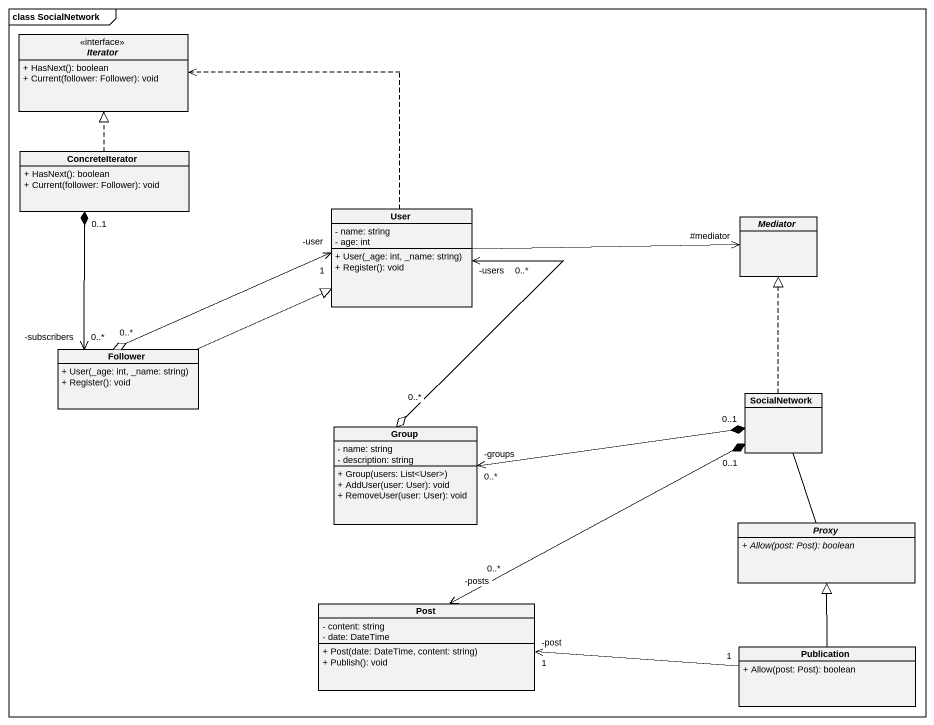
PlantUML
@startuml
mainframe class SocialNetwork
hide circle
hide empty members
skinparam classAttributeIconSize 0
interface Iterator <<interface>> {
  + HasNext(): boolean
  + Current(follower: Follower): void
}
class ConcreteIterator {
  + HasNext(): boolean
  + Current(follower: Follower): void
}
class User {
  - name: string
  - age: int
  + User(_age: int, _name: string)
  + Register(): void
}
abstract class Mediator
class Follower {
  + User(_age: int, _name: string)
  + Register(): void
}
class "Group" as Group_ {
  - name: string
  - description: string
  + Group(users: List<User>)
  + AddUser(user: User): void
  + RemoveUser(user: User): void
}
class SocialNetwork
abstract class Proxy {
  {abstract} + Allow(post: Post): boolean
}
class Post {
  - content: string
  - date: DateTime
  + Post(date: DateTime, content: string)
  + Publish(): void
}
class Publication {
  + Allow(post: Post): boolean
}
ConcreteIterator .up.|> Iterator
User .up.> Iterator
User "-user\n1" <-left-o "0..*" Follower
User "-users\n0..*" <--o "0..*" Group_
Mediator "#mediator" <-left- User
Follower "-subscribers\n0..*" <-up-* "0..1" ConcreteIterator
Follower -right-|> User
Group_ "-groups\n0..*" <-right-* "0..1" SocialNetwork
SocialNetwork .up.|> Mediator
SocialNetwork "0..1" *--> "-posts\n0..*" Post
Proxy -up- SocialNetwork
Publication -up-|> Proxy
Publication "1" -left-> "-post\n1" Post
@enduml
